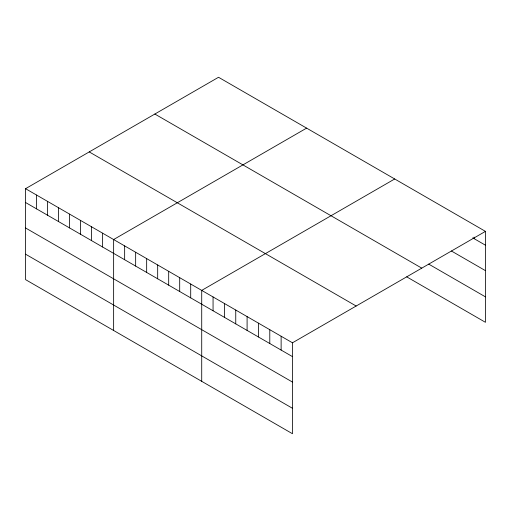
<?xml version="1.0" encoding="UTF-8"?>
<svg xmlns="http://www.w3.org/2000/svg" width="511" height="511" viewBox="0 0 511 511"><rect width="100%" height="100%" fill="white"/><g stroke="black" fill="none" stroke-linecap="round" stroke-linejoin="round"><path stroke-width="0.77" d="M25.55 188.687L292.471 342.792L292.471 433.73L25.55 279.626L25.55 188.687L218.529 77.27L485.45 231.374L485.45 322.313L406.711 276.853M306.613 128.12L113.634 239.538L113.634 330.483M394.696 178.978L201.717 290.395L201.717 381.334M292.471 342.792L485.45 231.374M472.771 237.883L485.45 245.203M451.417 251.003L485.45 270.651M428.729 264.123L485.45 296.865M154.846 114.036L421.767 268.141M89.233 151.914L356.154 306.019M25.55 202.516L292.471 356.621M25.55 227.963L292.471 382.068M25.55 254.178L292.471 408.283M474.106 237.117L474.106 238.65M281.127 336.238L281.127 350.067M269.782 329.691L269.782 343.52M258.438 323.137L258.438 336.973M247.094 316.59L247.094 330.419M235.75 310.043L235.75 323.872M224.406 303.489L224.406 317.318M213.061 296.942L213.061 310.771M190.705 284.039L190.705 297.868M179.693 277.677L179.693 291.506M168.687 271.322L168.687 285.151M157.675 264.966L157.675 278.795M146.663 258.611L146.663 272.44M135.651 252.255L135.651 266.084M124.646 245.893L124.646 259.722M102.622 233.182L102.622 247.011M91.61 226.827L91.61 240.655M80.604 220.471L80.604 234.3M69.592 214.109L69.592 227.938M58.58 207.753L58.58 221.582M47.568 201.398L47.568 215.227M36.562 195.042L36.562 208.871"/></g></svg>
